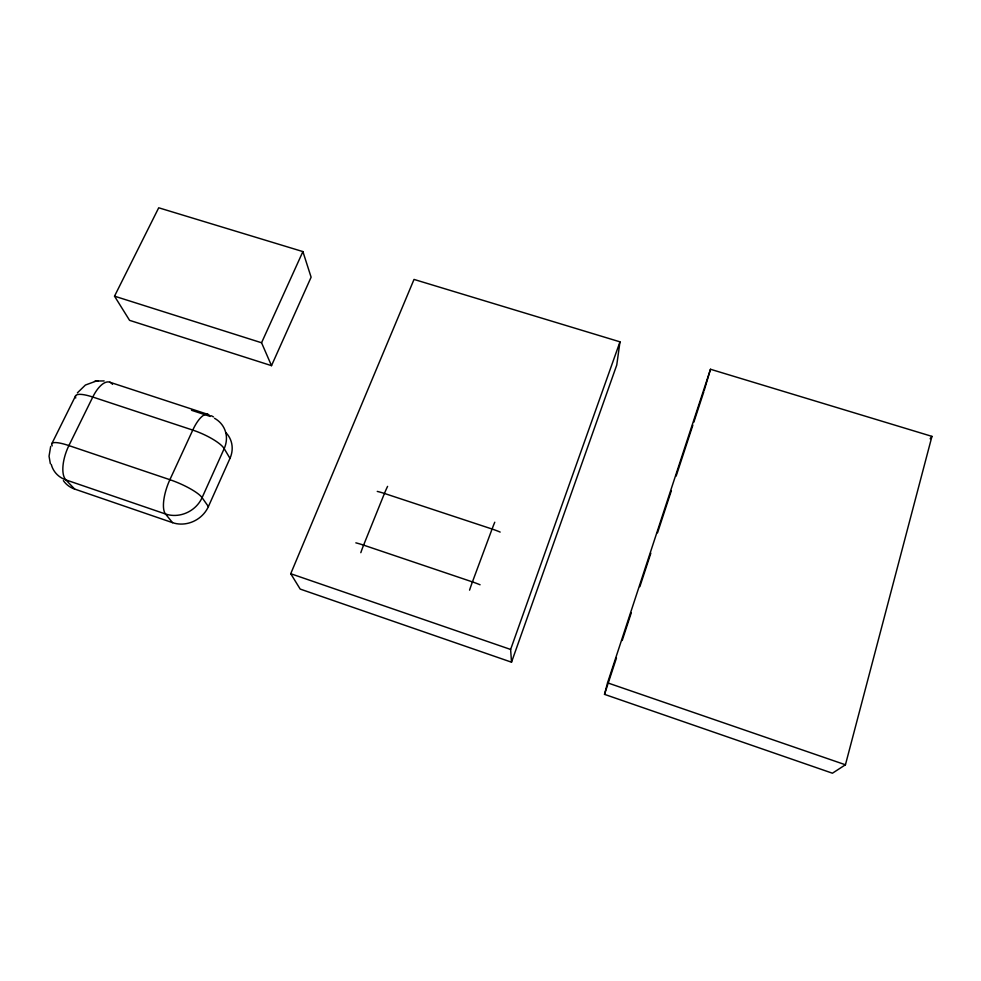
<?xml version="1.0" encoding="UTF-8"?>
<svg xmlns="http://www.w3.org/2000/svg" width="981" height="981" viewBox="0 0 981 981"><rect width="100%" height="100%" fill="white"/><g stroke="black" fill="none" stroke-linecap="round" stroke-linejoin="round"><path stroke-width="1.47" d="M619.98 341.842L616.755 365.03L511.518 662.187L300.186 589.078L290.732 573.713L414.019 279.426L619.98 341.842L510.623 649.447L511.518 662.187M604.517 694.364L607.546 682.837L710.489 369.261L931.95 436.373L845.438 764.775L832.428 773.212L604.517 694.364L616.46 657.981M704.26 390.266L710.489 369.261M50.693 446.367L49.05 456.19L50.338 463.633M622.187 640.519L631.261 612.867M639.857 586.675L650.832 553.198M657.515 532.83L671.372 490.623M676.142 476.079L692.856 425.141M693.812 422.235L703.843 391.664M63.373 480.629A27.554 24.182 -31.6 0 0 74.654 489.065L172.521 522.652A27.689 24.979 -30.4 0 0 208.389 506.601L229.983 458.36A27.223 24.464 -26.7 0 0 226.206 432.977M271.504 365.655L311.112 277.194L302.896 251.59L158.714 207.788L114.519 296.176L129.578 320.346L271.504 365.655L261.559 342.761L302.896 251.59M51.735 443.878L75.647 395.735M77.364 392.878L85.408 385.043L96.077 381.119M930.147 438.777L931.95 436.373M96.739 381.033L104.145 380.935M94.519 381.351L98.247 380.812M114.519 296.176L261.559 342.761M109.823 382.222L208.107 414.448M191.54 410.291L210.216 416.422A27.394 9.651 -71.1 0 0 192.767 430.095L169.885 479.697A27.824 9.871 -70.1 0 0 165.507 513.995L172.521 522.652M290.732 573.713L510.623 649.447M607.546 682.837L845.438 764.775M211.246 415.723L213.466 416.9M74.654 489.065L65.85 479.881A28.093 24.562 -31.4 0 1 51.257 464.356M208.389 506.601L202.086 497.661A28.253 6.156 23.4 0 0 169.885 479.697L68.891 445.582A28.363 5.898 24.2 0 0 52.251 445.889M229.983 458.36L224.183 448.611A27.75 24.844 -26.5 0 0 214.532 418.298M494.767 522.223A28.412 3.556 -71.7 0 0 492.082 529.029L472.437 581.905A28.866 3.642 -71.4 0 0 469.556 590.157M500.163 532.082A28.388 7.762 20.4 0 0 492.082 529.029L384.442 493.455A28.057 7.566 21.7 0 0 377.256 491.407M480.077 584.774A28.78 6.744 20.5 0 0 472.437 581.905L363.595 545.129A28.424 6.56 21.6 0 0 355.845 542.849M360.824 552.683A28.486 5.935 -71 0 1 363.595 545.129L384.442 493.455A28.044 5.8 -71.5 0 1 387.593 486.38M112.521 384.368A27.051 11.588 -70.8 0 0 92.778 397.035A27.995 6.806 24.8 0 0 75.745 397.967M224.183 448.611L202.086 497.661A28.228 25.383 -30.1 0 1 165.507 513.995L65.85 479.881A27.48 11.846 -69.6 0 1 68.891 445.582L92.778 397.035L192.767 430.095A27.885 7.088 23.9 0 1 224.183 448.611"/></g></svg>
